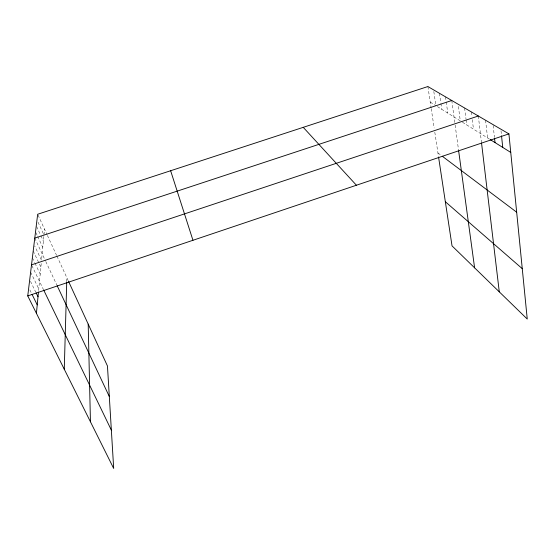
<?xml version="1.0" encoding="UTF-8"?>
<svg xmlns="http://www.w3.org/2000/svg" width="555" height="555" viewBox="0 0 555 555"><rect width="100%" height="100%" fill="white"/><g stroke="black" fill="none" stroke-linecap="round" stroke-linejoin="round"><path stroke-width="0.42" stroke-dasharray="2.77 2.08" d="M66.739 281.718L66.857 277.708M38.614 290.466L41.278 262.883M43.817 236.541L41.521 260.35L34.715 245.983M43.963 235.022L44.532 229.173M430.25 102.127L435.904 105.658M437.368 106.574L460.296 120.893L458.305 105.852M462.454 122.246L489.607 139.208M437.95 152.965L441.045 155.296M29.852 289.925L31.697 293.657M30.463 281.323L35.749 292.103M30.636 272.179L38.767 288.898M31.885 265.609L43.186 289.016M32.377 257.811L34.611 262.466M34.986 263.243L40.196 274.108M33.203 251.02L40.869 267.108M34.771 238.144L45.42 260.774M45.781 261.544L56.804 284.965M35.895 232.628L37.345 235.729M37.705 236.499L42.777 247.343M36.623 226.551L40.536 234.959M40.89 235.722L43.38 241.078M38.031 222.187L43.269 233.516M38.031 215.042L47.043 234.633M47.404 235.41L56.596 255.397M56.943 256.146L68.223 280.684M427.884 86.538L431.11 107.837M431.235 108.655L434.17 128.004M434.801 132.201L438.457 156.302M433.816 91.519L435.661 104M439.442 93.289L440.774 102.564M440.899 103.41L441.752 109.314M445.505 96.834L446.109 101.107M446.227 101.967L447.788 113.081M451.784 100.497L455.024 124.278M455.135 125.09L458.548 150.093M464.597 107.989L466.006 119.006M466.117 119.852L466.769 124.937M471.341 111.93L471.868 116.224M472.298 119.665L473.464 129.121M478.32 116.009L481.421 142.024M485.556 120.234L487.581 137.938M493.145 125.472L494.456 137.453M501.005 130.82L501.442 134.969"/><path stroke-width="0.83" d="M64.269 369.241L66.718 282.523M36.415 313.304L38.468 292.027M68.57 281.434L107.455 365.981L113.692 468.462L27.75 295.912L37.671 214.258L427.884 86.538L508.914 133.88L527.25 319.049L452.027 245.879L438.582 157.141M27.75 295.912L508.914 133.88M31.524 264.86L478.32 116.009M34.771 238.144L451.784 100.497M490.287 139.631L510.746 152.41M442.286 156.232L516.67 212.204M445.332 201.722L522.262 268.662M303.238 127.331L356.421 185.238M32.065 294.407L37.227 304.855M36.124 292.874L38.011 296.724M43.561 289.779L111.361 430.16M57.151 285.707L109.321 396.548M170.635 170.739L192.953 240.28M458.659 150.918L474.601 267.843M481.525 142.885L499.285 291.854M494.554 138.306L495.025 142.586M501.526 135.795L502.74 147.408M88.196 324.099L90.444 421.779"/></g></svg>
